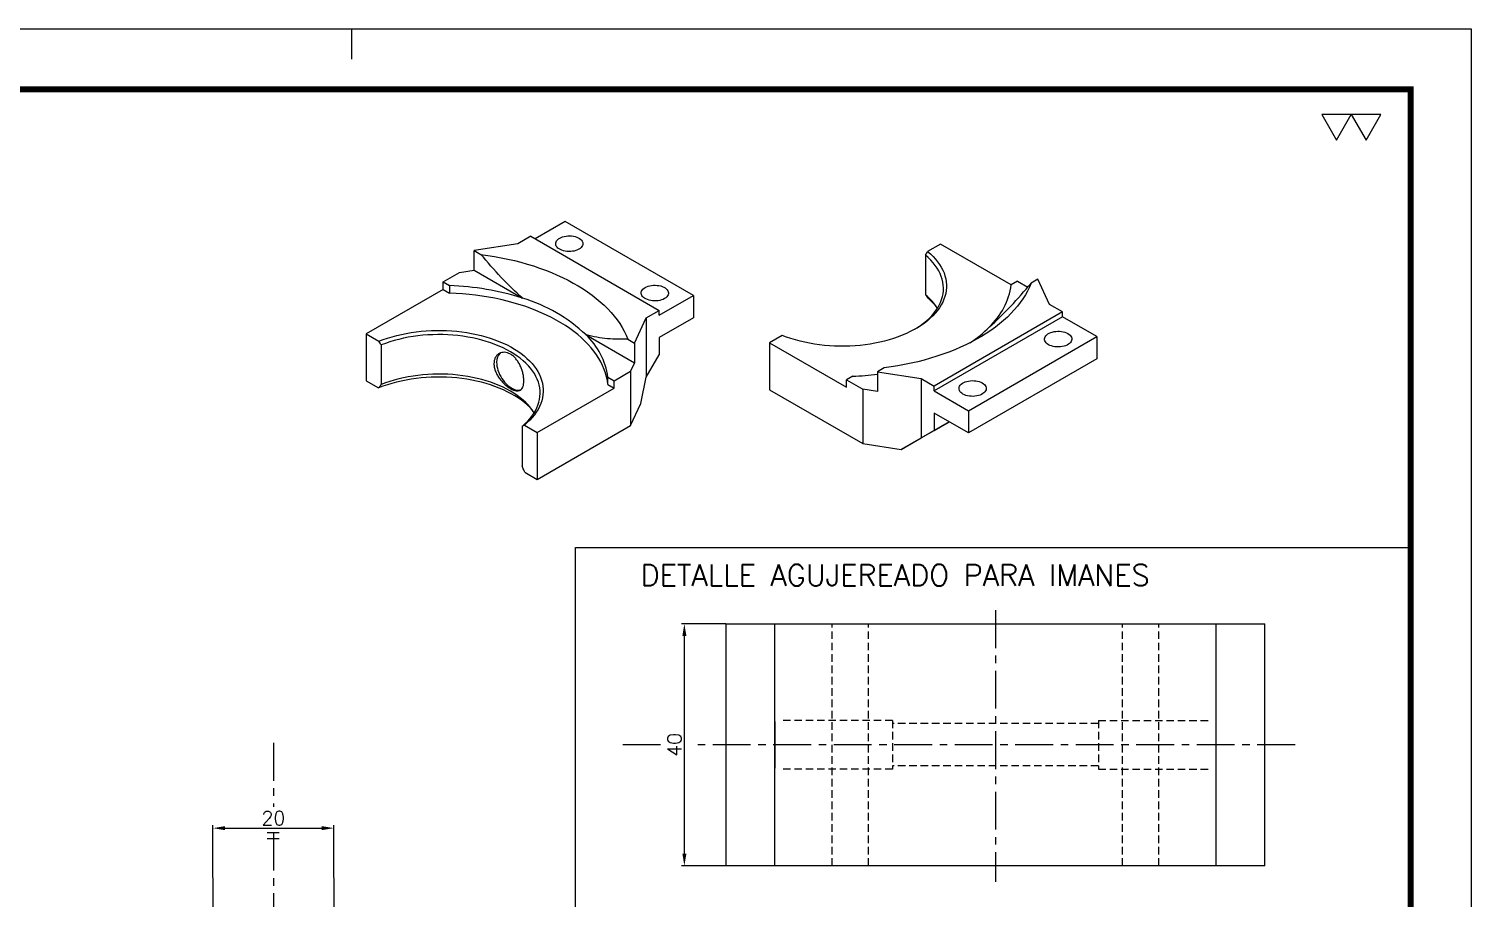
# Model space of a CAD drawing. Extents: x 0 to 420, y 0 to 297.
# Drawn here: x 181.6 to 420, y 153.3 to 297 of the extents above; entities that cross this region are included whole.
import ezdxf

# ---------------------------------------------------------------- set-up
doc = ezdxf.new("R2010")
doc.units = 0
doc.header["$LTSCALE"] = 5
doc.header["$MEASUREMENT"] = 0
doc.linetypes.add('CENTER', pattern=[2, 1.25, -0.25, 0.25, -0.25])
doc.linetypes.add('HIDDEN', pattern=[0.375, 0.25, -0.125])
doc.layers.get('0').update_dxf_attribs({"linetype": 'CONTINUOUS'})
doc.layers.get('DEFPOINTS').update_dxf_attribs({"linetype": 'CONTINUOUS'})
for name, color, linetype in [('CL', 1, 'CENTER'), ('CO', 3, 'CONTINUOUS'), ('FI', 1, 'CONTINUOUS'), ('OC', 1, 'HIDDEN')]:
    doc.layers.add(name, color=color, linetype=linetype)
doc.styles.add('ROMANS', font='ROMANS.SHX')
doc.dimstyles.new('1', dxfattribs={"dimtxt": 2.3, "dimasz": 2, "dimexe": 0.5, "dimexo": 0.0625, "dimgap": 0.5, "dimtad": 1, "dimdec": 4, "dimdsep": 46, "dimtxsty": 'ROMANS', "dimcen": -2, "dimclrt": 7, "dimadec": 0, "dimazin": 0, "dimtfac": 0.869565, "dimtdec": 4, "dimtmove": 0, "dimatfit": 3, "dimfxl": 1, "dimtolj": 1, "dimarcsym": 0})

# ---------------------------------------------------------------- blocks, each defined once
blk = doc.blocks.new('A3G')
blk.add_line((235, 292), (235, 297))
blk.add_lwpolyline([(0, 297), (420, 297), (420, 0), (0, 0)], close=True)
at = {"const_width": 1}
blk.add_lwpolyline([(25, 287), (410, 287), (410, 10), (25, 10)], close=True, dxfattribs=at)
blk = doc.blocks.new('*D85')
at = {"layer": 'CO', "color": 0, "lineweight": -2}
for p, q in [((212.02, 156.65), (212.02, 165.33)), ((214.02, 164.83), (230.02, 164.83)), ((232.02, 156.65), (232.02, 165.33))]:
    blk.add_line(p, q, dxfattribs=at)
at = {"layer": 'CO', "color": 0}
for points in [[(214.02, 165.16), (214.02, 164.5), (212.02, 164.83)], [(230.02, 165.16), (230.02, 164.5), (232.02, 164.83)]]:
    blk.add_solid(points, dxfattribs=at)
at = {"layer": 'DEFPOINTS', "color": 0}
for p in [(232.02, 164.83), (212.02, 156.59), (232.02, 156.59)]:
    blk.add_point(p, dxfattribs=at)
at = {"layer": 'CO', "color": 7, "insert": (222.02, 166.48), "char_height": 2.3, "attachment_point": 5, "style": 'ROMANS'}
blk.add_mtext('\\A1;20', dxfattribs=at)
blk = doc.blocks.new('*D137')
at = {"layer": 'CO', "color": 0, "lineweight": -2}
for p, q in [((296.82, 198.61), (289.45, 198.61)), ((289.95, 160.61), (289.95, 196.61)), ((296.82, 158.61), (289.45, 158.61))]:
    blk.add_line(p, q, dxfattribs=at)
at = {"layer": 'CO', "color": 0}
for points in [[(289.62, 196.61), (290.29, 196.61), (289.95, 198.61)], [(289.62, 160.61), (290.29, 160.61), (289.95, 158.61)]]:
    blk.add_solid(points, dxfattribs=at)
at = {"layer": 'DEFPOINTS', "color": 0}
for p in [(289.95, 198.61), (296.88, 198.61), (296.88, 158.61)]:
    blk.add_point(p, dxfattribs=at)
at = {"layer": 'CO', "color": 7, "insert": (288.3, 178.61), "char_height": 2.3, "attachment_point": 5, "rotation": 90, "style": 'ROMANS'}
blk.add_mtext('\\A1;40', dxfattribs=at)

msp = doc.modelspace()

# ---------------------------------------------------------------- linework, layer by layer
for p, q in [((296.87948, 158.60863), (296.87948, 198.60863)), ((296.87948, 198.60863), (385.87948, 198.60863)), ((304.87948, 158.60863), (304.87948, 198.60863)), ((377.87948, 158.60863), (377.87948, 198.60863)), ((385.87948, 158.60863), (385.87948, 198.60863)), ((304.87948, 182.48161), (304.87948, 174.73565)), ((385.87948, 158.60863), (296.87948, 158.60863))]:
    msp.add_line(p, q)
at = {"layer": 'CL'}
for p, q in [((341.37948, 200.8592), (341.37948, 155.94611)), ((222.02264, 178.91647), (222.02264, 168.38148)), ((286.00354, 178.60863), (278.70157, 178.60863)), ((390.90505, 178.60863), (291.76032, 178.60863)), ((222.02264, 164.05745), (222.02264, 129.29169)), ((212.02264, 156.58865), (212.02264, 141.58316)), ((232.02264, 156.58865), (232.02264, 141.58316))]:
    msp.add_line(p, q, dxfattribs=at)
at = {"layer": 'CO'}
for p, q in [((222.99455, 164.05745), (220.99443, 164.05745)), ((222.99455, 163.05745), (220.99443, 163.05745))]:
    msp.add_line(p, q, dxfattribs=at)
for points in [[(397.74912, 278.60654), (400.19327, 282.83994), (395.30497, 282.83994)], [(402.63743, 278.60654), (405.08158, 282.83994), (400.19327, 282.83994)], [(410, 68), (271.94498, 68), (271.94498, 211.24458), (410, 211.24458)]]:
    msp.add_lwpolyline(points, close=True, dxfattribs=at)
at = {"layer": 'FI'}
for p, q in [((270.22432, 265.14505), (265.27468, 262.28769)), ((291.43752, 252.89893), (270.22432, 265.14505)), ((264.56746, 262.69596), (262.44614, 261.47135)), ((264.56746, 262.69596), (285.78067, 250.44984)), ((262.44614, 261.47135), (255.19633, 260.34992)), ((255.19633, 260.34992), (256.31159, 259.70609)), ((255.19633, 257.08376), (255.19633, 260.34992)), ((332.29157, 261.40957), (330.16114, 260.17971)), ((343.97143, 254.66693), (332.29157, 261.40957)), ((329.80195, 259.56408), (329.80195, 253.03175)), ((250.07177, 255.14365), (252.78688, 256.71105)), ((250.07177, 255.14365), (251.11811, 254.53962)), ((250.07177, 253.91884), (250.07177, 255.14365)), ((252.78688, 256.71105), (255.19633, 257.08376)), ((255.19633, 257.08376), (263.21251, 252.45612)), ((345.01949, 255.28671), (343.97315, 254.68267)), ((345.01949, 255.28671), (346.71419, 254.30838)), ((348.38021, 255.59453), (347.26495, 254.9507)), ((350.32279, 251.4093), (348.38021, 255.59453)), ((250.07177, 253.91884), (237.34385, 246.57117)), ((250.07177, 253.91884), (251.11811, 253.31481)), ((251.11811, 254.53962), (251.11811, 253.31481)), ((285.78067, 249.6333), (291.43752, 252.89893)), ((291.43752, 252.89893), (291.43752, 249.2245)), ((283.65935, 249.22523), (285.78067, 250.44984)), ((285.78067, 249.6333), (285.78067, 250.44984)), ((352.44411, 250.18469), (350.32279, 251.4093)), ((281.71677, 245.04), (283.65935, 249.22523)), ((283.65935, 249.22523), (283.65935, 239.42674)), ((291.43752, 249.2245), (285.78067, 245.95886)), ((352.44411, 250.18469), (331.23091, 237.93857)), ((352.44411, 249.36815), (331.23091, 237.12203)), ((352.44411, 249.36815), (352.44411, 250.18469)), ((358.10096, 246.10252), (352.44411, 249.36815)), ((237.34385, 246.57117), (239.47427, 245.3413)), ((237.34385, 246.57117), (237.34385, 238.81403)), ((273.70059, 246.40147), (281.71677, 241.77384)), ((280.60151, 245.68382), (281.71677, 245.04)), ((285.78067, 245.95886), (285.78067, 243.10097)), ((306.13772, 246.31128), (304.00729, 245.08141)), ((336.88776, 233.8564), (358.10096, 246.10252)), ((358.10096, 246.10252), (358.10096, 242.42808)), ((239.83347, 244.72567), (239.83347, 238.19335)), ((281.71677, 245.04), (281.71677, 241.77384)), ((304.00729, 245.08141), (316.73522, 237.73374)), ((304.00729, 245.08141), (304.00729, 237.32427)), ((281.71677, 241.77384), (281.07116, 240.38289)), ((283.65935, 239.42674), (285.78067, 243.10097)), ((322.97504, 240.92843), (321.85978, 240.28461)), ((358.10096, 242.42808), (336.88776, 230.18196)), ((237.34385, 238.81403), (239.41874, 237.61623)), ((277.30971, 239.41953), (278.35604, 238.81549)), ((277.30971, 238.19472), (277.30971, 239.41953)), ((278.35604, 238.81549), (281.07116, 240.38289)), ((278.35604, 237.59068), (278.35604, 238.81549)), ((281.07116, 240.38289), (281.07116, 231.40094)), ((282.76277, 235.04547), (283.65935, 239.42674)), ((317.78155, 239.56258), (316.73522, 238.95855)), ((316.73522, 238.95855), (319.45033, 237.39115)), ((316.73522, 237.73374), (316.73522, 238.95855)), ((321.85978, 240.28461), (329.10959, 239.16318)), ((321.85978, 240.28461), (321.85978, 237.01845)), ((329.10959, 239.16318), (331.23091, 237.93857)), ((329.10959, 239.16318), (329.10959, 229.36469)), ((265.62812, 230.24301), (278.35604, 237.59068)), ((277.30971, 238.19472), (278.35604, 237.59068)), ((304.00729, 237.32427), (319.45033, 228.4092)), ((319.45033, 237.39115), (319.45033, 228.4092)), ((321.85978, 237.01845), (319.45033, 237.39115)), ((331.23091, 237.12203), (331.23091, 237.93857)), ((331.23091, 237.12203), (336.88776, 233.8564)), ((281.07116, 231.40094), (282.76277, 235.04547)), ((336.88776, 233.8564), (336.88776, 230.18196)), ((263.13851, 231.27196), (263.13851, 224.73963)), ((263.4977, 231.47287), (265.62812, 230.24301)), ((265.62812, 222.48587), (281.07116, 231.40094)), ((333.70687, 232.01825), (325.76352, 227.43265)), ((336.88776, 230.18196), (331.23091, 233.44759)), ((331.23091, 233.44759), (331.23091, 230.5897)), ((331.23091, 230.5897), (333.70618, 232.01865)), ((265.62812, 230.24301), (265.62812, 222.48587)), ((325.76352, 227.43265), (329.10959, 229.36469)), ((329.10959, 229.36469), (331.23091, 230.5897)), ((319.45033, 228.4092), (325.76352, 227.43265)), ((263.55324, 223.68367), (265.62812, 222.48587))]:
    msp.add_line(p, q, dxfattribs=at)
at = {"layer": 'FI', "flags": 128}
for points in [[(269.34043, 262.38967), (269.57189, 262.50618), (269.82868, 262.60341), (270.106, 262.67955), (270.3987, 262.73318), (270.70133, 262.7633), (271.00824, 262.76935), (271.31372, 262.75122), (271.61208, 262.70925), (271.89776, 262.64422), (272.16544, 262.55733), (272.41013, 262.45021), (272.62728, 262.32485), (272.81283, 262.1836), (272.96334, 262.02907), (273.076, 261.86415), (273.14871, 261.69191), (273.18011, 261.51556), (273.16963, 261.33838), (273.11745, 261.16368), (273.02455, 260.99471), (272.89266, 260.83461), (272.72424, 260.68637), (272.52241, 260.55275), (272.29096, 260.43625), (272.03417, 260.33902), (271.75685, 260.26288), (271.46414, 260.20925), (271.16152, 260.17913), (270.85461, 260.17307), (270.54913, 260.1912), (270.25077, 260.23318), (269.96509, 260.29821), (269.69741, 260.3851), (269.45272, 260.49222), (269.23557, 260.61757), (269.05001, 260.75883), (268.89951, 260.91336), (268.78685, 261.07828), (268.71414, 261.25052), (268.68274, 261.42687), (268.69322, 261.60404), (268.7454, 261.77875), (268.8383, 261.94772), (268.97019, 262.10782), (269.13861, 262.25606), (269.34043, 262.38967)], [(330.16114, 260.17971), (330.62845, 259.77338), (331.06074, 259.35433), (331.45696, 258.92357), (331.81618, 258.48212), (332.13752, 258.03105), (332.42022, 257.57144), (332.6636, 257.10439), (332.86708, 256.63102), (333.03016, 256.15246), (333.15246, 255.66987), (333.23368, 255.1844), (333.27362, 254.69722), (333.2722, 254.2095), (333.22942, 253.72239), (333.14537, 253.23709), (333.02026, 252.75474), (332.85439, 252.2765), (332.64816, 251.80353), (332.40206, 251.33695), (332.11668, 250.87789), (331.79271, 250.42745), (331.43093, 249.9867), (331.03219, 249.55671), (330.59747, 249.1385), (330.12779, 248.73309), (329.6243, 248.34143), (329.08819, 247.96448), (328.52075, 247.60313), (327.92334, 247.25826), (327.2974, 246.93068), (326.64443, 246.62119), (325.96599, 246.33053), (325.26371, 246.05939), (324.53928, 245.80843), (323.79443, 245.57825), (323.03095, 245.36939), (322.25068, 245.18237), (321.45548, 245.01762), (320.64725, 244.87555), (319.82795, 244.7565), (318.99953, 244.66074), (318.16399, 244.58852), (317.32332, 244.54), (316.47954, 244.5153), (315.63469, 244.51448), (314.79077, 244.53754), (313.94983, 244.58443), (313.11386, 244.65503), (312.28489, 244.74917), (311.4649, 244.86664), (310.65586, 245.00714), (309.8597, 245.17034), (309.07834, 245.35584), (308.31365, 245.56322), (307.56746, 245.79195), (306.84157, 246.04151), (306.13772, 246.31128)], [(256.31159, 259.70609), (257.44848, 259.54749), (258.57457, 259.36501), (259.68836, 259.1589), (260.78836, 258.92942), (261.87309, 258.67689), (262.94112, 258.40165), (263.991, 258.10406), (265.02135, 257.78452), (266.03078, 257.44345), (267.01795, 257.08132), (267.98153, 256.6986), (268.92024, 256.29581), (269.83283, 255.87349), (270.71807, 255.43219), (271.57478, 254.97252), (272.40183, 254.49508), (273.19809, 254.00051), (273.96252, 253.48947), (274.69409, 252.96264), (275.39181, 252.42074), (276.05477, 251.86447), (276.68207, 251.29459), (277.27288, 250.71186), (277.8264, 250.11706), (278.3419, 249.51097), (278.81869, 248.89441), (279.25612, 248.26821), (279.65363, 247.63319), (280.01067, 246.99022), (280.32677, 246.34014), (280.60151, 245.68382)], [(328.04828, 247.32763), (328.44558, 247.57231), (328.98838, 247.93622), (329.49921, 248.31523), (329.97682, 248.70841), (330.42003, 249.1148), (330.82774, 249.5334), (331.19894, 249.96316), (331.53273, 250.40303), (331.82827, 250.85192), (332.08485, 251.30873), (332.30182, 251.77233), (332.47865, 252.24158), (332.61491, 252.71532), (332.71026, 253.19238), (332.76446, 253.67158), (332.77739, 254.15175), (332.749, 254.63169), (332.67937, 255.11023), (332.56867, 255.58619), (332.41717, 256.05838), (332.22525, 256.52565), (331.99338, 256.98684), (331.72214, 257.44082), (331.41218, 257.88646), (331.06428, 258.32267), (330.67929, 258.74837), (330.25817, 259.16252), (329.80195, 259.56408)], [(277.30971, 238.19472), (277.2199, 238.82402), (277.08759, 239.45082), (276.91297, 240.07416), (276.69631, 240.69308), (276.43795, 241.30665), (276.13827, 241.91393), (275.79773, 242.51398), (275.41685, 243.1059), (274.99622, 243.68878), (274.53648, 244.26173), (274.03832, 244.82387), (273.50251, 245.37436), (272.92986, 245.91235), (272.32126, 246.43701), (271.67762, 246.94755), (270.99993, 247.44319), (270.28923, 247.92317), (269.5466, 248.38676), (268.77316, 248.83326), (267.97011, 249.26197), (267.13867, 249.67225), (266.28011, 250.06347), (265.39573, 250.43503), (264.48688, 250.78637), (263.55497, 251.11696), (262.60139, 251.42627), (261.62762, 251.71385), (260.63513, 251.97926), (259.62545, 252.22208), (258.6001, 252.44196), (257.56067, 252.63855), (256.50872, 252.81155), (255.44588, 252.9607), (254.37375, 253.08577), (253.29398, 253.18658), (252.20821, 253.26296), (251.11811, 253.31481)], [(283.48257, 254.22559), (283.71403, 254.3421), (283.97081, 254.43933), (284.24814, 254.51547), (284.54084, 254.5691), (284.84346, 254.59922), (285.15038, 254.60527), (285.45586, 254.58714), (285.75422, 254.54517), (286.0399, 254.48013), (286.30758, 254.39325), (286.55227, 254.28613), (286.76941, 254.16077), (286.95497, 254.01952), (287.10548, 253.86499), (287.21813, 253.70007), (287.29084, 253.52783), (287.32225, 253.35148), (287.31176, 253.1743), (287.25959, 252.9996), (287.16669, 252.83063), (287.0348, 252.67053), (286.86637, 252.52229), (286.66455, 252.38867), (286.43309, 252.27216), (286.17631, 252.17494), (285.89898, 252.0988), (285.60628, 252.04517), (285.30365, 252.01505), (284.99674, 252.00899), (284.69126, 252.02712), (284.3929, 252.0691), (284.10722, 252.13413), (283.83954, 252.22102), (283.59485, 252.32814), (283.3777, 252.45349), (283.19215, 252.59475), (283.04164, 252.74928), (282.92898, 252.9142), (282.85628, 253.08644), (282.82487, 253.26279), (282.83536, 253.43996), (282.88753, 253.61467), (282.98043, 253.78364), (283.11232, 253.94374), (283.28075, 254.09197), (283.48257, 254.22559)], [(347.26495, 254.9507), (346.99021, 254.29439), (346.67411, 253.64431), (346.31707, 253.00133), (345.91957, 252.36632), (345.48213, 251.74012), (345.00534, 251.12356), (344.48984, 250.51747), (343.93632, 249.92267), (343.34551, 249.33993), (342.71821, 248.77006), (342.05526, 248.21379), (341.35753, 247.67189), (340.62596, 247.14506), (339.86154, 246.63402), (339.06527, 246.13945), (338.23823, 245.66201), (337.38151, 245.20233), (336.49627, 244.76104), (335.58368, 244.33871), (334.64497, 243.93593), (333.68139, 243.55321), (332.69423, 243.19108), (331.68479, 242.85001), (330.65445, 242.53047), (329.60456, 242.23288), (328.53654, 241.95763), (327.4518, 241.70511), (326.35181, 241.47563), (325.23802, 241.26952), (324.11193, 241.08704), (322.97504, 240.92843)], [(239.47427, 245.3413), (240.17813, 245.61107), (240.90402, 245.86063), (241.6502, 246.08936), (242.41489, 246.29673), (243.19626, 246.48224), (243.99241, 246.64544), (244.80146, 246.78594), (245.62145, 246.9034), (246.45042, 246.99755), (247.28638, 247.06815), (248.12733, 247.11504), (248.97124, 247.1381), (249.8161, 247.13728), (250.65988, 247.11258), (251.50055, 247.06406), (252.33609, 246.99183), (253.16451, 246.89608), (253.98381, 246.77703), (254.79203, 246.63496), (255.58723, 246.47021), (256.36751, 246.28319), (257.13099, 246.07433), (257.87584, 245.84415), (258.60027, 245.59319), (259.30255, 245.32205), (259.98099, 245.03139), (260.63396, 244.7219), (261.2599, 244.39432), (261.8573, 244.04945), (262.42474, 243.6881), (262.96085, 243.31115), (263.46435, 242.91949), (263.93402, 242.51408), (264.36875, 242.09587), (264.76748, 241.66588), (265.12927, 241.22513), (265.45324, 240.77469), (265.73862, 240.31563), (265.98472, 239.84905), (266.19095, 239.37608), (266.35682, 238.89784), (266.48192, 238.41549), (266.56597, 237.93018), (266.60876, 237.44308), (266.61018, 236.95536), (266.57023, 236.46818), (266.48901, 235.98271), (266.36672, 235.50012), (266.20363, 235.02156), (266.00016, 234.54819), (265.75678, 234.08114), (265.47408, 233.62153), (265.15274, 233.17046), (264.79352, 232.72901), (264.3973, 232.29825), (263.96501, 231.8792), (263.4977, 231.47287)], [(263.13851, 231.27196), (263.59473, 231.67352), (264.01585, 232.08766), (264.40084, 232.51336), (264.74874, 232.94957), (265.05869, 233.39522), (265.32994, 233.8492), (265.56181, 234.31039), (265.75373, 234.77766), (265.90522, 235.24985), (266.01592, 235.7258), (266.08555, 236.20434), (266.11394, 236.68429), (266.10102, 237.16445), (266.04682, 237.64366), (265.95147, 238.12072), (265.81521, 238.59446), (265.63838, 239.06371), (265.42141, 239.52731), (265.16483, 239.98412), (264.86928, 240.43301), (264.5355, 240.87288), (264.16429, 241.30264), (263.75658, 241.72123), (263.31338, 242.12762), (262.83577, 242.52081), (262.32493, 242.89982), (261.78213, 243.26373), (261.20871, 243.61162), (260.60606, 243.94266), (259.9757, 244.25601), (259.31916, 244.55091), (258.63807, 244.82663), (257.9341, 245.08248), (257.209, 245.31785), (256.46455, 245.53214), (255.70259, 245.72483), (254.925, 245.89545), (254.1337, 246.04356), (253.33063, 246.16882), (252.51778, 246.2709), (251.69715, 246.34956), (250.87077, 246.40461), (250.04067, 246.4359), (249.20891, 246.44336), (248.37753, 246.42697), (247.54859, 246.38677), (246.72412, 246.32287), (245.90617, 246.23541), (245.09675, 246.12462), (244.29785, 245.99076), (243.51146, 245.83417), (242.73949, 245.65524), (241.98387, 245.4544), (241.24646, 245.23215), (240.52907, 244.98905), (239.83347, 244.72567)], [(353.32799, 246.61277), (353.52981, 246.47915), (353.69824, 246.33092), (353.83013, 246.17082), (353.92303, 246.00185), (353.97521, 245.82714), (353.98569, 245.64997), (353.95429, 245.47362), (353.88158, 245.30138), (353.76892, 245.13646), (353.61841, 244.98193), (353.43286, 244.84067), (353.21571, 244.71532), (352.97102, 244.6082), (352.70334, 244.52131), (352.41766, 244.45628), (352.1193, 244.4143), (351.81382, 244.39617), (351.50691, 244.40223), (351.20428, 244.43235), (350.91158, 244.48598), (350.63425, 244.56212), (350.37747, 244.65935), (350.14601, 244.77585), (349.94419, 244.90947), (349.77577, 245.05771), (349.64388, 245.21781), (349.55098, 245.38678), (349.4988, 245.56148), (349.48831, 245.73866), (349.51972, 245.91501), (349.59243, 246.08725), (349.70508, 246.25217), (349.85559, 246.4067), (350.04115, 246.54795), (350.25829, 246.67331), (350.50299, 246.78043), (350.77066, 246.86731), (351.05634, 246.93235), (351.3547, 246.97432), (351.66018, 246.99245), (351.9671, 246.9864), (352.26972, 246.95628), (352.56242, 246.90265), (352.83975, 246.82651), (353.09653, 246.72928), (353.32799, 246.61277)], [(258.91061, 241.87623), (258.92512, 241.55886), (258.96847, 241.22846), (259.04016, 240.88891), (259.13935, 240.54418), (259.26487, 240.19832), (259.41525, 239.85538), (259.58873, 239.51938), (259.78328, 239.19426), (259.99661, 238.88384), (260.22623, 238.59175), (260.46944, 238.32142), (260.72338, 238.07601), (260.98509, 237.85841), (261.2515, 237.67116), (261.51947, 237.51646), (261.78587, 237.39613), (262.04758, 237.31157), (262.30153, 237.26377), (262.54473, 237.25331), (262.77435, 237.28029), (262.98768, 237.3444), (262.99389, 237.34693)], [(264.90588, 233.84857), (264.83795, 233.92724), (264.43733, 234.35944), (264.00051, 234.77979), (263.52854, 235.18729), (263.02256, 235.58094), (262.48377, 235.95982), (261.91349, 236.323), (261.31306, 236.66962), (260.68395, 236.99884), (260.02765, 237.30987), (259.34574, 237.60197), (258.63986, 237.87443), (257.91171, 238.1266), (257.16303, 238.35788), (256.39563, 238.5677), (255.61134, 238.75557), (254.81205, 238.92103), (253.99967, 239.06369), (253.17617, 239.1832), (252.34351, 239.27928), (251.5037, 239.35169), (250.65875, 239.40027), (249.8107, 239.42489), (248.96157, 239.4255), (248.11341, 239.40209), (247.26826, 239.35472), (246.42814, 239.28351), (245.59507, 239.18862), (244.77106, 239.07029), (243.95808, 238.9288), (243.15808, 238.76448), (242.37298, 238.57773), (241.60468, 238.36901), (240.85501, 238.1388), (240.12578, 237.88768), (239.41874, 237.61623)], [(265.1302, 233.50804), (264.86928, 233.90069), (264.5355, 234.34056), (264.16429, 234.77032), (263.75658, 235.18891), (263.31338, 235.5953), (262.83577, 235.98848), (262.32493, 236.3675), (261.78213, 236.7314), (261.20871, 237.0793), (260.60606, 237.41033), (259.9757, 237.72368), (259.31916, 238.01858), (258.63807, 238.2943), (257.9341, 238.55016), (257.209, 238.78552), (256.46455, 238.99981), (255.70259, 239.1925), (254.925, 239.36312), (254.1337, 239.51124), (253.33063, 239.63649), (252.51778, 239.73858), (251.69715, 239.81724), (250.87077, 239.87228), (250.04067, 239.90357), (249.20891, 239.91103), (248.37753, 239.89464), (247.54859, 239.85444), (246.72412, 239.79054), (245.90617, 239.70308), (245.09675, 239.59229), (244.29785, 239.45843), (243.51146, 239.30185), (242.73949, 239.12291), (241.98387, 238.92207), (241.24646, 238.69983), (240.52907, 238.45672), (239.83347, 238.19335)], [(339.18586, 238.44869), (339.38768, 238.31507), (339.5561, 238.16684), (339.68799, 238.00674), (339.78089, 237.83776), (339.83307, 237.66306), (339.84356, 237.48589), (339.81215, 237.30954), (339.73944, 237.1373), (339.62678, 236.97238), (339.47628, 236.81785), (339.29072, 236.67659), (339.07358, 236.55124), (338.82888, 236.44412), (338.5612, 236.35723), (338.27552, 236.2922), (337.97717, 236.25022), (337.67168, 236.23209), (337.36477, 236.23814), (337.06215, 236.26827), (336.76944, 236.3219), (336.49212, 236.39803), (336.23533, 236.49526), (336.00388, 236.61177), (335.80206, 236.74539), (335.63363, 236.89363), (335.50174, 237.05373), (335.40884, 237.2227), (335.35666, 237.3974), (335.34618, 237.57458), (335.37758, 237.75093), (335.45029, 237.92317), (335.56295, 238.08809), (335.71346, 238.24261), (335.89901, 238.38387), (336.11616, 238.50923), (336.36085, 238.61635), (336.62853, 238.70323), (336.91421, 238.76827), (337.21257, 238.81024), (337.51805, 238.82837), (337.82496, 238.82232), (338.12759, 238.7922), (338.42029, 238.73857), (338.69761, 238.66243), (338.9544, 238.5652), (339.18586, 238.44869)]]:
    msp.add_lwpolyline(points, dxfattribs=at)
at = {"layer": 'FI'}
for centre, radius, start, end in [((249.71433, 210.24604), 44.31582, 72.266469, 88.1847518), ((323.90593, 245.77507), 9.35, 32.4770829, 50.9062673), ((332.28525, 256.30061), 11.79935, 313.210469, 352.1187351), ((255.72932, 227.38219), 26.16677, 46.6228493, 73.3825273), ((323.46287, 244.17247), 10.68682, 40.6637863, 50.803988), ((265.42025, 237.6974), 12.01353, 8.2416731, 46.4291229), ((326.00929, 262.04814), 20.2955, 303.294072, 315.0146401), ((260.79867, 242.01023), 1.89281, 133.3398693, 184.0597866), ((316.0753, 287.05096), 47.51902, 272.0577492, 276.9919453)]:
    msp.add_arc(centre, radius, start, end, dxfattribs=at)
for points in [[(329.80195, 259.56408), (329.92171, 259.76927), (330.04144, 259.97448), (330.16114, 260.17971)], [(239.83347, 244.72567), (239.71371, 244.93087), (239.59398, 245.13608), (239.47427, 245.3413)], [(263.4977, 231.47287), (263.378, 231.40585), (263.25827, 231.33888), (263.13851, 231.27196)]]:
    msp.add_open_spline(points, degree=3, dxfattribs=at)
for points, knots in [([(263.21251, 252.45612), (262.01279, 253.51564), (260.83717, 254.67061), (258.52207, 257.12375), (257.40303, 258.39955), (256.31159, 259.70609)], [0, 0, 0, 0, 0.5, 0.5, 1, 1, 1, 1]), ([(329.80195, 253.03175), (329.92398, 252.86207), (330.04597, 252.69232), (330.16792, 252.52253), (330.18417, 252.4999), (330.20043, 252.47726), (330.21668, 252.45463)], [0.001417678716, 0.001417678716, 0.001417678716, 0.001417678716, 0.002440633547, 0.002440633547, 0.002440633547, 0.002576989113, 0.002576989113, 0.002576989113, 0.002576989113]), ([(340.36404, 247.70073), (341.56375, 248.76025), (342.73937, 249.91522), (345.05447, 252.36836), (346.17352, 253.64416), (347.26495, 254.9507)], [0, 0, 0, 0, 0.5, 0.5, 1, 1, 1, 1]), ([(280.60151, 245.68382), (279.51153, 245.63748), (278.39832, 245.65389), (276.67766, 245.81588), (276.09556, 245.89296), (274.9106, 246.10322), (274.30598, 246.23715), (273.70059, 246.40147)], [0, 0, 0, 0, 0.5, 0.5, 0.75, 0.75, 1, 1, 1, 1]), ([(258.47238, 241.62324), (258.47238, 241.81261), (258.492, 241.9914), (258.56836, 242.32852), (258.62605, 242.48843), (258.77488, 242.77657), (258.86538, 242.90496), (259.07663, 243.12983), (259.19813, 243.22613), (259.45976, 243.37715), (259.60094, 243.43326), (259.90294, 243.5044), (260.06067, 243.5184), (260.38219, 243.50313), (260.54834, 243.47358), (260.88109, 243.37021), (261.0453, 243.29755), (261.36915, 243.11086), (261.53024, 242.99525), (261.83501, 242.73117), (261.97999, 242.58237), (262.25611, 242.25153), (262.38583, 242.07066), (262.62216, 241.6915), (262.73067, 241.49051), (262.92626, 241.07252), (263.01137, 240.86009), (263.15897, 240.42943), (263.22192, 240.20873), (263.32164, 239.77768), (263.35892, 239.56679), (263.4093, 239.15494), (263.42207, 238.95382), (263.42218, 238.58015), (263.40992, 238.40511), (263.35953, 238.07916), (263.32198, 237.93269), (263.22283, 237.67382), (263.16031, 237.55992), (263.01205, 237.37118), (262.92696, 237.2963), (262.7331, 237.18388), (262.6234, 237.14662), (262.38697, 237.11229), (262.25938, 237.11442), (261.98317, 237.15746), (261.83636, 237.19842), (261.53278, 237.31549), (261.37373, 237.3924), (261.047, 237.58082), (260.88266, 237.69019), (260.55241, 237.9386), (260.38483, 238.07938), (260.06188, 238.38116), (259.90551, 238.54262), (259.60448, 238.88778), (259.46089, 239.07072), (259.19933, 239.44493), (259.0795, 239.6384), (258.8661, 240.03738), (258.77554, 240.23715), (258.62728, 240.63832), (258.56926, 240.84177), (258.492, 241.23971), (258.47238, 241.43387), (258.47238, 241.62324)], [0, 0, 0, 0, 0.03125, 0.03125, 0.0625, 0.0625, 0.09375, 0.09375, 0.125, 0.125, 0.15625, 0.15625, 0.1875, 0.1875, 0.21875, 0.21875, 0.25, 0.25, 0.28125, 0.28125, 0.3125, 0.3125, 0.34375, 0.34375, 0.375, 0.375, 0.40625, 0.40625, 0.4375, 0.4375, 0.46875, 0.46875, 0.5, 0.5, 0.53125, 0.53125, 0.5625, 0.5625, 0.59375, 0.59375, 0.625, 0.625, 0.65625, 0.65625, 0.6875, 0.6875, 0.71875, 0.71875, 0.75, 0.75, 0.78125, 0.78125, 0.8125, 0.8125, 0.84375, 0.84375, 0.875, 0.875, 0.90625, 0.90625, 0.9375, 0.9375, 0.96875, 0.96875, 1, 1, 1, 1]), ([(239.83347, 238.19335), (239.71143, 238.02366), (239.58944, 237.85392), (239.4675, 237.68413), (239.45124, 237.66149), (239.43499, 237.63886), (239.41874, 237.61623)], [0.001417678716, 0.001417678716, 0.001417678716, 0.001417678716, 0.002440633547, 0.002440633547, 0.002440633547, 0.002576989113, 0.002576989113, 0.002576989113, 0.002576989113]), ([(263.55324, 223.68367), (263.49849, 223.82312), (263.44374, 223.96257), (263.38898, 224.10201), (263.30551, 224.31455), (263.22202, 224.52709), (263.13851, 224.73963)], [0.00198135672, 0.00198135672, 0.00198135672, 0.00198135672, 0.00244063348, 0.00244063348, 0.00244063348, 0.003140667129, 0.003140667129, 0.003140667129, 0.003140667129])]:
    msp.add_open_spline(points, degree=3, knots=knots, dxfattribs=at)
at = {"layer": 'OC'}
for p, q in [((314.37948, 158.60863), (314.37948, 198.60863)), ((320.37948, 158.60863), (320.37948, 198.60863)), ((362.37948, 158.60863), (362.37948, 198.60863)), ((368.37948, 158.60863), (368.37948, 198.60863)), ((324.37948, 182.60863), (305.87948, 182.60863)), ((324.37948, 182.60863), (324.37948, 174.60863)), ((358.37948, 182.10863), (324.37948, 182.10863)), ((358.37948, 182.60863), (358.37948, 174.60863)), ((358.37948, 182.60863), (376.87948, 182.60863)), ((324.37948, 174.60863), (305.87948, 174.60863)), ((358.37948, 175.10863), (324.37948, 175.10863)), ((358.37948, 174.60863), (376.87948, 174.60863))]:
    msp.add_line(p, q, dxfattribs=at)

# ---------------------------------------------------------------- block references
msp.add_blockref('A3G', (0, 0))

# ---------------------------------------------------------------- texts
at = {"layer": 'CO', "style": 'ROMANS'}
msp.add_text('DETALLE AGUJEREADO PARA IMANES', height=3.5, dxfattribs=at).set_placement((282.71096, 204.91129))

# ---------------------------------------------------------------- dimensions: what is measured, and where the dimension line sits
at = {"layer": 'CO'}
dim = msp.add_linear_dim(base=(289.95482, 198.60863), p1=(296.87948, 158.60863), p2=(296.87948, 198.60863), angle=90, dimstyle='1', dxfattribs=at)
dim.commit()
dim.dimension.update_dxf_attribs({"geometry": '*D137', "text_midpoint": (288.30482, 178.60863)})
dim = msp.add_linear_dim(base=(232.02264, 164.83145), p1=(212.02264, 156.58865), p2=(232.02264, 156.58865), dimstyle='1', dxfattribs=at)
dim.commit()
dim.dimension.update_dxf_attribs({"geometry": '*D85', "text_midpoint": (222.02264, 166.48145)})

doc.saveas('drawing.dxf')
